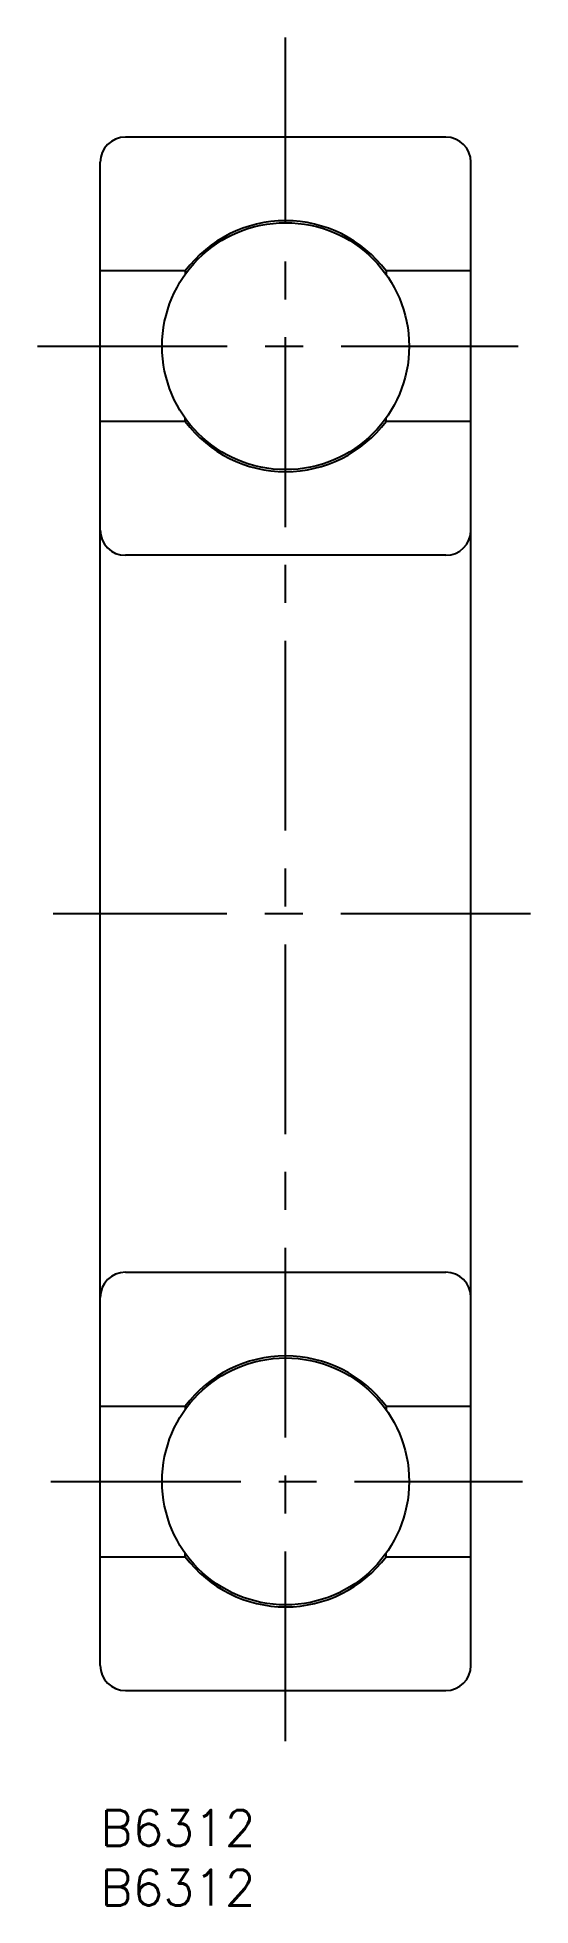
# Model space of a CAD drawing. Extents: x -5 to 36, y -8 to 148.
import ezdxf

# ---------------------------------------------------------------- set-up
doc = ezdxf.new("R2010")
doc.units = 0
doc.header["$LTSCALE"] = 0.5
doc.linetypes.add('CENTER', pattern=[50.8, 31.75, -6.35, 6.35, -6.35])
for name, color, linetype in [('MSM_CENTER', 1, 'CENTER'), ('MSM_CONTINUOUS', 7, 'CONTINUOUS'), ('MSM_PART_NUMBER', 7, 'CONTINUOUS')]:
    doc.layers.add(name, color=color, linetype=linetype)
doc.styles.get("Standard").update_dxf_attribs({"font": 'txt.shx', "height": 3, "bigfont": 'bigfont.shx'})

msp = doc.modelspace()

# ---------------------------------------------------------------- linework, layer by layer
at = {"layer": 'MSM_CENTER'}
for p, q in [((15.5, 5.77), (15.5, 148.34)), ((-5.26, 122.5), (34.95, 122.5)), ((35.99, 75), (-3.94, 75)), ((-4.13, 27.5), (35.3, 27.5))]:
    msp.add_line(p, q, dxfattribs=at)
at = {"layer": 'MSM_CONTINUOUS'}
for p, q in [((28.9, 140), (2.1, 140)), ((0, 12.1), (0, 137.9)), ((31, 12.1), (31, 137.9)), ((7.1, 128.8), (0, 128.8)), ((7.1, 128.8), (7.1, 128.5)), ((31, 128.8), (23.9, 128.8)), ((23.9, 128.8), (23.9, 128.5)), ((7.1, 116.2), (0, 116.2)), ((7.1, 116.2), (7.1, 116.5)), ((23.9, 116.2), (23.9, 116.5)), ((31, 116.2), (23.9, 116.2)), ((28.9, 105), (2.1, 105)), ((2.1, 45), (28.9, 45)), ((0, 33.8), (7.1, 33.8)), ((7.1, 33.8), (7.1, 33.5)), ((23.9, 33.8), (31, 33.8)), ((23.9, 33.8), (23.9, 33.5)), ((0, 21.2), (7.1, 21.2)), ((7.1, 21.2), (7.1, 21.5)), ((23.9, 21.2), (23.9, 21.5)), ((23.9, 21.2), (31, 21.2)), ((2.1, 10), (28.9, 10))]:
    msp.add_line(p, q, dxfattribs=at)
for centre in [(15.5, 122.5), (15.5, 27.5)]:
    msp.add_circle(centre, 10.33, dxfattribs=at)
for centre, radius, start, end in [((2.1, 137.9), 2.1, 90, 180), ((28.9, 137.9), 2.1, 360, 90), ((15.5, 122.5), 10.5, 36.8699, 143.1301), ((15.5, 122.5), 10.5, 216.8699, 323.1301), ((2.1, 107.1), 2.1, 180, 270), ((28.9, 107.1), 2.1, 270, 0), ((2.1, 42.9), 2.1, 90, 180), ((28.9, 42.9), 2.1, 0, 90), ((15.5, 27.5), 10.5, 36.8699, 143.1301), ((15.5, 27.5), 10.5, 216.8699, 323.1301), ((2.1, 12.1), 2.1, 180, 270), ((28.9, 12.1), 2.1, 270, 0)]:
    msp.add_arc(centre, radius, start, end, dxfattribs=at)

# ---------------------------------------------------------------- texts
at = {"layer": 'MSM_PART_NUMBER'}
for p in [(0, -3), (0, -8)]:
    msp.add_text('B6312', height=3, dxfattribs=at).set_placement(p)

doc.saveas('drawing.dxf')
